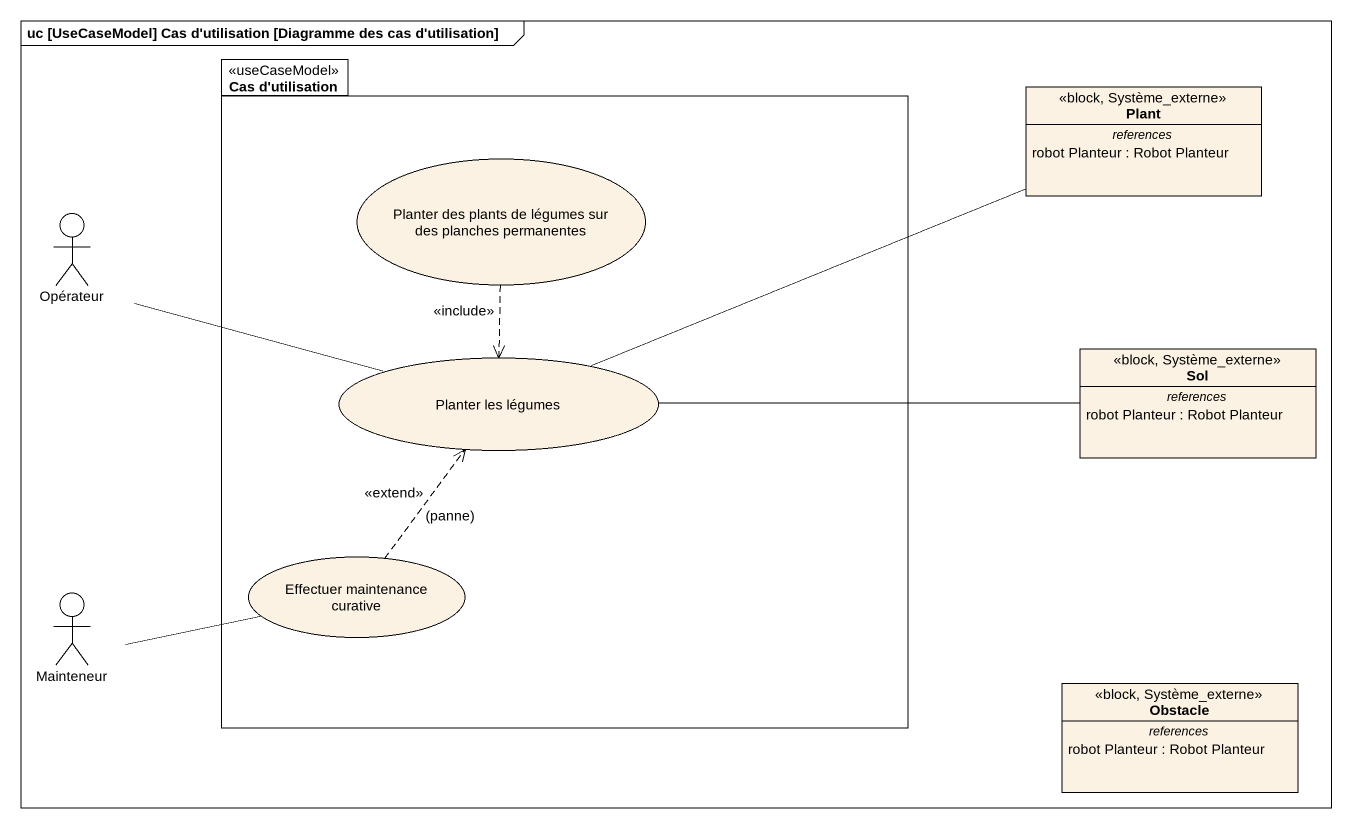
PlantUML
@startuml
mainframe uc [UseCaseModel] Cas d'utilisation [Diagramme des cas d'utilisation]
allowmixing
hide circle
hide empty members
package "Cas d'utilisation" as Cas_d_utilisation <<useCaseModel>> {
  usecase "Planter des plants de légumes sur des planches permanentes" as Planter_des_plants_de
  usecase "Planter les légumes" as Planter_les_légumes
  usecase "Effectuer maintenance curative" as Effectuer_maintenance
}
class Plant <<block, Système_externe>> {
  -- references --
  robot Planteur : Robot Planteur
}
actor Opérateur
class Sol <<block, Système_externe>> {
  -- references --
  robot Planteur : Robot Planteur
}
actor Mainteneur
class Obstacle <<block, Système_externe>> {
  -- references --
  robot Planteur : Robot Planteur
}
Planter_des_plants_de ..> Planter_les_légumes : <<include>>
Opérateur -right- Planter_les_légumes
Planter_les_légumes -right- Plant
Planter_les_légumes -right- Sol
Effectuer_maintenance .up.> Planter_les_légumes : <<extend>>\n(panne)
Mainteneur -right- Effectuer_maintenance
@enduml
